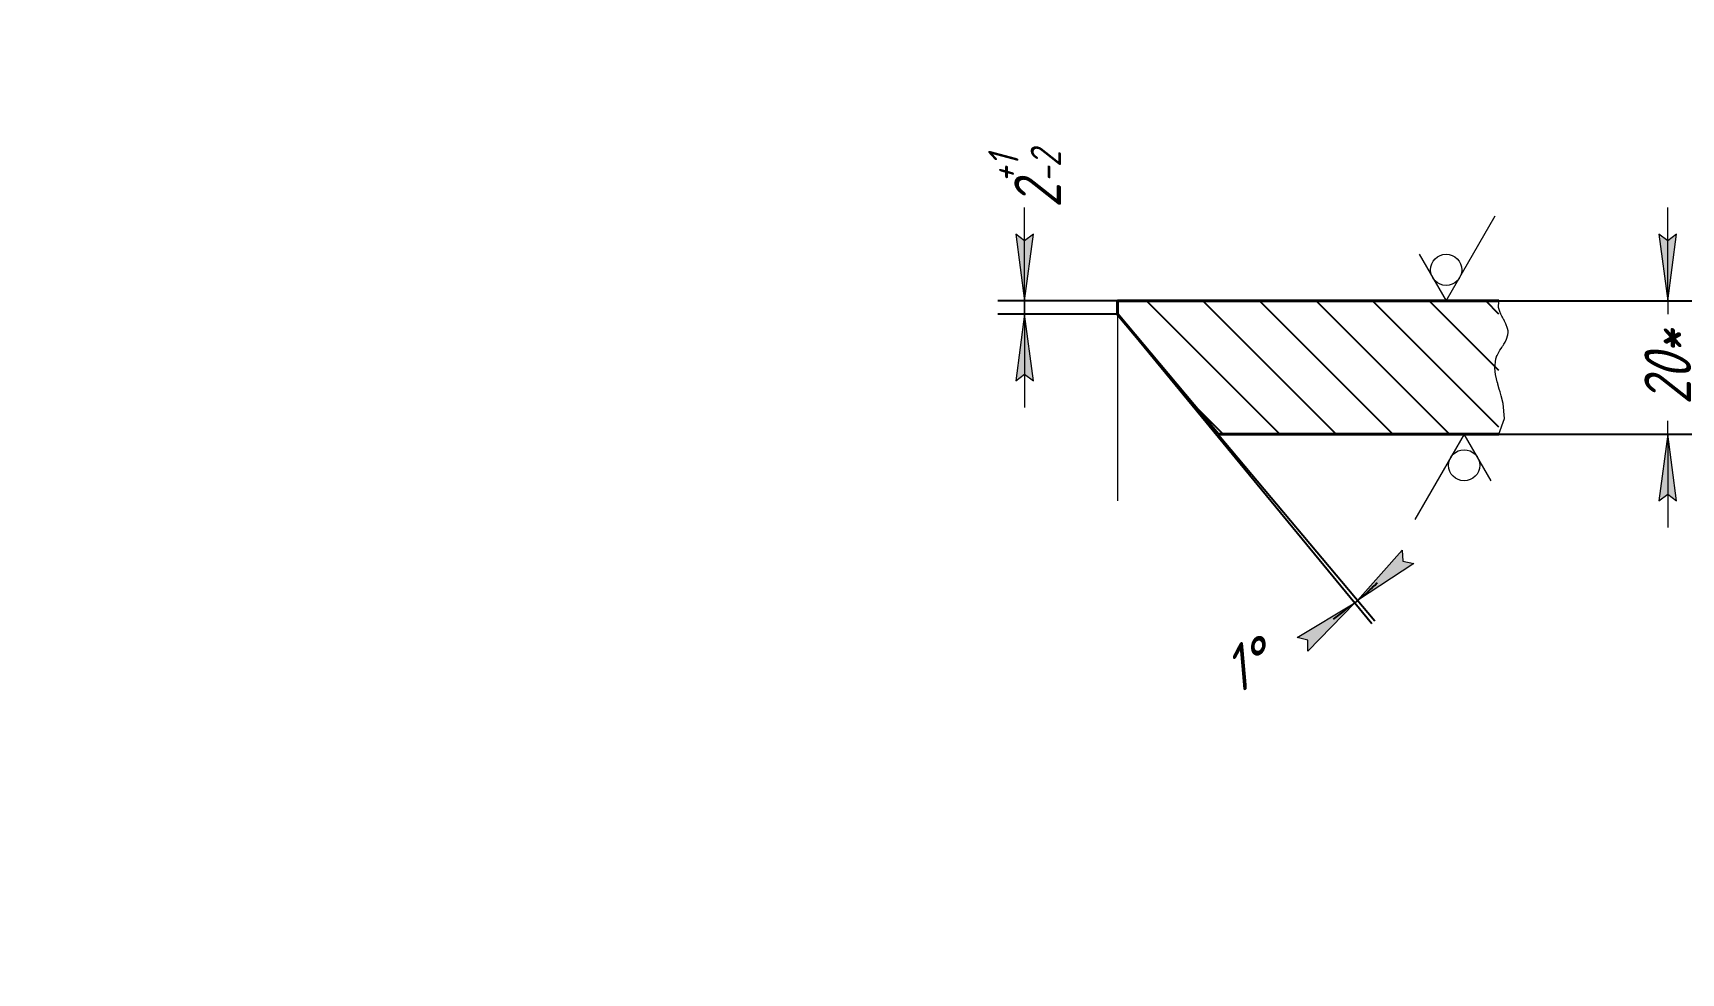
# Model space of a CAD drawing. Header units: millimetres. Extents: x 0 to 210, y 0 to 297.
# Drawn here: x 0 to 123.6, y 82.4 to 153 of the extents above; entities that cross this region are included whole.
import ezdxf

# ---------------------------------------------------------------- set-up
doc = ezdxf.new("R2010")
doc.units = ezdxf.units.MM
doc.linetypes.add('K5LT_BASIC', pattern=[0])
doc.linetypes.add('K5LT_THIN', pattern=[0])
doc.layers.add('Системный слой', color=7, linetype='Continuous')
doc.styles.add('KDIMTEXTSTYLE', font='GOST_AU.SHX', dxfattribs={"width": 0.96, "oblique": 15, "height": 5})
doc.dimstyles.new('KDIMSTYLE (0.50)', dxfattribs={"dimtxt": 5, "dimasz": 1, "dimexe": 2, "dimexo": 0.0625, "dimgap": 1, "dimtad": 1, "dimlfac": 2, "dimtxsty": 'KDIMTEXTSTYLE', "dimsah": 1, "dimcen": 0.09, "dimdle": 1, "dimadec": 0, "dimazin": 0, "dimtfac": 0.667, "dimtmove": 0, "dimatfit": 3, "dimfxl": 1, "dimtvp": 1, "dimtolj": 1, "dimtzin": 0, "dimarcsym": 0})

# ---------------------------------------------------------------- blocks, each defined once
blk = doc.blocks.new('U24')
at = {"layer": 'Системный слой', "color": 7, "linetype": 'K5LT_THIN', "lineweight": 18}
for p, q in [((109.94, 132.38), (109.95, 132.84)), ((110.03, 132.07), (109.94, 132.38)), ((109.95, 132.84), (109.95, 132.86)), ((110.11, 131.86), (110.03, 132.07)), ((110.18, 131.73), (110.11, 131.86)), ((110.22, 131.64), (110.18, 131.73)), ((110.26, 131.57), (110.22, 131.64)), ((110.28, 131.52), (110.26, 131.57)), ((110.32, 131.46), (110.28, 131.52)), ((110.37, 131.35), (110.32, 131.46)), ((110.48, 131.14), (110.37, 131.35)), ((110.61, 130.79), (110.48, 131.14)), ((110.43, 129.78), (110.54, 130)), ((110.54, 130), (110.64, 130.33)), ((110.65, 130.63), (110.61, 130.79)), ((110.64, 130.33), (110.66, 130.5)), ((110.65, 130.54), (110.65, 130.63)), ((110.66, 130.5), (110.65, 130.54)), ((109.72, 128.51), (109.77, 128.66)), ((109.77, 128.66), (109.79, 128.7)), ((109.79, 128.7), (109.82, 128.78)), ((109.82, 128.78), (109.9, 128.93)), ((109.9, 128.93), (110.04, 129.18)), ((110.04, 129.18), (110.12, 129.3)), ((110.12, 129.3), (110.17, 129.37)), ((110.17, 129.37), (110.23, 129.46)), ((110.23, 129.46), (110.27, 129.53)), ((110.27, 129.53), (110.34, 129.63)), ((110.34, 129.63), (110.43, 129.78)), ((109.65, 127.82), (109.72, 128.51)), ((109.71, 127.35), (109.65, 127.82)), ((109.78, 127.02), (109.71, 127.35)), ((109.83, 126.8), (109.78, 127.02)), ((109.87, 126.68), (109.83, 126.8)), ((109.88, 126.62), (109.87, 126.68)), ((109.99, 126.25), (109.88, 126.62)), ((110.05, 126.05), (109.99, 126.25)), ((110.14, 125.73), (110.05, 126.05)), ((110.29, 125.16), (110.14, 125.73)), ((110.37, 124.04), (110.29, 125.16)), ((109.95, 122.86), (110.37, 124.04))]:
    blk.add_line(p, q, dxfattribs=at)
blk = doc.blocks.new('KDIMARROW_02')
at = {"layer": 'Системный слой'}
blk.add_hatch(color=0, dxfattribs=at).paths.add_polyline_path([(4.5, 0), (5, 0.66), (0, 0), (5, -0.66)])
at = {"layer": 'Системный слой', "color": 0, "linetype": 'K5LT_THIN', "lineweight": 18}
for p, q in [((0, 0), (-1, 0)), ((5, 0.66), (0, 0)), ((0, 0), (5, -0.66)), ((0, 0), (7, 0)), ((4.5, 0), (5, 0.66)), ((5, -0.66), (4.5, 0))]:
    blk.add_line(p, q, dxfattribs=at)
blk = doc.blocks.new('KDIMARROW_01')
at = {"layer": 'Системный слой'}
blk.add_hatch(color=0, dxfattribs=at).paths.add_polyline_path([(-5, -0.66), (0, 0), (-5, 0.66), (-4.5, 0)])
at = {"layer": 'Системный слой', "color": 0, "linetype": 'K5LT_THIN', "lineweight": 18}
for p, q in [((-4.5, 0), (-5, 0.66)), ((-5, 0.66), (0, 0)), ((0, 0), (-5, -0.66)), ((-5, -0.66), (-4.5, 0)), ((0, 0), (-1, 0))]:
    blk.add_line(p, q, dxfattribs=at)
blk = doc.blocks.new('U25')
at = {"layer": 'Системный слой', "color": 7, "linetype": 'K5LT_THIN', "lineweight": 18}
for p, q in [((106, 132.86), (109.69, 139.26)), ((103.98, 136.36), (106, 132.86))]:
    blk.add_line(p, q, dxfattribs=at)
blk.add_arc((106, 135.19), 1.17, 0, 360, dxfattribs=at)
blk = doc.blocks.new('U26')
at = {"layer": 'Системный слой', "color": 7, "linetype": 'K5LT_THIN', "lineweight": 18}
for p, q in [((107.35, 122.86), (103.65, 116.46)), ((109.37, 119.36), (107.35, 122.86))]:
    blk.add_line(p, q, dxfattribs=at)
blk.add_arc((107.35, 120.53), 1.17, 0, 360, dxfattribs=at)

msp = doc.modelspace()

# ---------------------------------------------------------------- hatches: boundary and pattern name
at = {"layer": 'Системный слой'}
h = msp.add_hatch(dxfattribs=at)
h.set_pattern_fill('', angle=135, style=0, pattern_type=0)
h.set_pattern_definition([(135, (0, 0), (-2.12132, -2.12132), [])])
h.paths.add_polyline_path([(81.337, 132.8609), (81.337, 131.8609), (88.8889, 122.8609), (109.9549, 122.8609), (109.9549, 132.8609)])

# ---------------------------------------------------------------- linework, layer by layer
at = {"layer": 'Системный слой', "color": 150, "linetype": 'K5LT_BASIC', "lineweight": 40, "true_color": 0x0080ff}
for p, q in [((81.337, 132.8609), (81.337, 131.8609)), ((81.337, 132.8609), (109.9549, 132.8609)), ((81.337, 131.8609), (88.8889, 122.8609)), ((88.8889, 122.8609), (109.9549, 122.8609))]:
    msp.add_line(p, q, dxfattribs=at)
at = {"layer": 'Системный слой', "color": 7, "linetype": 'K5LT_THIN', "lineweight": 18}
msp.add_line((81.337, 131.8609), (81.337, 117.8609), dxfattribs=at)

# ---------------------------------------------------------------- block references
at = {"layer": 'Системный слой'}
for name in ['U25', 'U24', 'U26']:
    msp.add_blockref(name, (0, 0), dxfattribs=at)

# ---------------------------------------------------------------- dimensions: what is measured, and where the dimension line sits
at = {"layer": 'Системный слой', "color": 7}
for base, p1, p2, location, override in [((74.382, 131.8609), (81.337, 132.8609), (81.337, 131.8609), (74.382, 141.9804), {"dimexo": 0, "dimpost": '\\H3.5;\\W0.965;\\Q15;<>\\H0.65x;\\S+1^-2;\\H1.5x;', "dimblk1": 'KDIMARROW_02', "dimblk2": 'KDIMARROW_02', "dimse1": 0, "dimse2": 0, "dimclrt": 7, "dimtolj": 1}), ((122.6195, 132.8609), (109.9549, 122.8609), (109.9549, 132.8609), (122.6195, 127.8609), {"dimexo": 0, "dimpost": '\\H3.5;\\W0.965;\\Q15;<>\\H3.5;\\W0.965;\\Q15;\\Q15;*', "dimblk1": 'KDIMARROW_02', "dimblk2": 'KDIMARROW_02', "dimse1": 0, "dimse2": 0, "dimclrt": 7, "dimtolj": 1})]:
    msp.add_linear_dim(base=base, p1=p1, p2=p2, angle=90, location=location, dimstyle='KDIMSTYLE (0.50)', override=override, dxfattribs=at).render()
msp.add_angular_dim_2l(base=(81.337, 117.8609), line1=((81.337, 131.8609), (88.8889, 122.8609)), line2=((81.337, 131.8609), (99.1459, 110.2009)), location=(90.9277, 105.5107), dimstyle='KDIMSTYLE (0.50)', override={"dimpost": '\\H3.5;\\W0.965;\\Q15;<>\\H0.65x;\\S^;\\H1.5x;', "dimblk1": 'KDIMARROW_01', "dimblk2": 'KDIMARROW_01', "dimclrt": 7, "dimtolj": 1}, dxfattribs=at).render()

doc.saveas('drawing.dxf')
